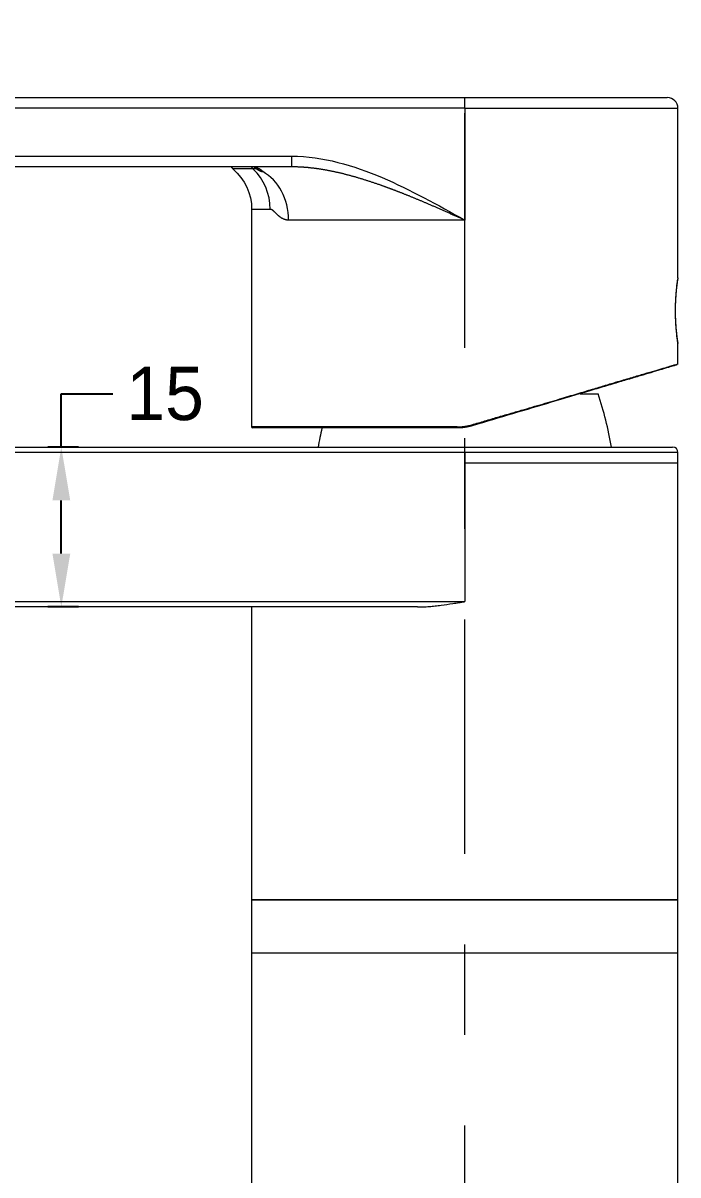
# Model space of a CAD drawing. Extents: x 14045 to 14886, y -16070 to -15475.
# Drawn here: x 14474.8 to 14536.2, y -15745.6 to -15637.5 of the extents above; entities that cross this region are included whole.
import ezdxf

# ---------------------------------------------------------------- set-up
doc = ezdxf.new("R2010")
doc.units = 0
doc.header["$MEASUREMENT"] = 0
doc.linetypes.add('CENTER', pattern=[47.5, 22, -8.5, 8.5, -8.5])
doc.linetypes.add('CENTER2', pattern=[28.575, 19.05, -3.175, 3.175, -3.175])
doc.layers.get('0').update_dxf_attribs({"color": 3, "linetype": 'CONTINUOUS'})
doc.layers.add('CENTER', color=1, linetype='CENTER2')
doc.layers.add('DIM_', color=6, linetype='CONTINUOUS', lineweight=9)
doc.styles.get("Standard").update_dxf_attribs({"font": ''})
doc.styles.get('Standard').set_extended_font_data('Gulim')
doc.dimstyles.new('사본(2) STANDARD', dxfattribs={"dimscale": 0, "dimtxt": 5, "dimasz": 5, "dimexe": 1.25, "dimexo": 0.625, "dimgap": 1.5, "dimtad": 3, "dimtih": 1, "dimtoh": 1, "dimdec": 1, "dimzin": 9, "dimdsep": 46, "dimtxsty": 'Standard', "dimcen": 2.5, "dimclrd": 3, "dimclre": 3, "dimclrt": 4, "dimadec": 0, "dimazin": 0, "dimtfac": 1, "dimtdec": 1, "dimtmove": 0, "dimatfit": 3, "dimfxl": 1.25, "dimtfill": 1, "dimtolj": 1, "dimtzin": 0, "dimarcsym": 0})

# ---------------------------------------------------------------- blocks, each defined once
blk = doc.blocks.new('*D17')
at = {"layer": 'DIM_', "color": 3, "lineweight": -2, "transparency": 16777216}
for p, q in [((14418.02, -15700.59), (14368.68, -15700.59)), ((14369.93, -15705.59), (14369.93, -15748.53)), ((14369.93, -15799.61), (14369.93, -15756.67)), ((14491.22, -15804.61), (14368.68, -15804.61))]:
    blk.add_line(p, q, dxfattribs=at)
at = {"layer": 'DIM_', "color": 3, "transparency": 16777216}
for points in [[(14369.1, -15705.59), (14370.77, -15705.59), (14369.93, -15700.59)], [(14369.1, -15799.61), (14370.77, -15799.61), (14369.93, -15804.61)]]:
    blk.add_solid(points, dxfattribs=at)
at = {"layer": 'DIM_', "color": 4, "transparency": 16777216, "insert": (14369.93, -15752.6), "char_height": 5, "attachment_point": 5, "bg_fill": 3, "box_fill_scale": 1.25, "bg_fill_color": 256, "bg_fill_true_color": 13158600, "bg_fill_transparency": 0}
blk.add_mtext('\\A1;104', dxfattribs=at)
blk = doc.blocks.new('*D19')
at = {"layer": 'DIM_', "color": 3, "lineweight": -2, "transparency": 16777216}
for p, q in [((14418.67, -15700.96), (14418.67, -15831.57)), ((14516.24, -15805.04), (14516.24, -15831.57)), ((14423.67, -15830.32), (14459.35, -15830.32)), ((14511.24, -15830.32), (14475.56, -15830.32))]:
    blk.add_line(p, q, dxfattribs=at)
at = {"layer": 'DIM_', "color": 3, "transparency": 16777216}
for points in [[(14423.67, -15829.49), (14423.67, -15831.15), (14418.67, -15830.32)], [(14511.24, -15829.49), (14511.24, -15831.15), (14516.24, -15830.32)]]:
    blk.add_solid(points, dxfattribs=at)
at = {"layer": 'DIM_', "color": 4, "transparency": 16777216, "insert": (14467.45, -15830.32), "char_height": 5, "attachment_point": 5, "bg_fill": 3, "box_fill_scale": 1.25, "bg_fill_color": 256, "bg_fill_true_color": 13158600, "bg_fill_transparency": 0}
blk.add_mtext('\\A1;97.6', dxfattribs=at)
blk = doc.blocks.new('*D20')
at = {"layer": 'DIM_', "color": 3, "lineweight": -2, "transparency": 16777216}
for p, q in [((14478.38, -15677.31), (14478.38, -15672.31)), ((14478.38, -15672.31), (14483.38, -15672.31)), ((14479.99, -15677.31), (14477.13, -15677.31)), ((14478.38, -15687.31), (14478.38, -15682.31)), ((14479.99, -15692.31), (14477.13, -15692.31))]:
    blk.add_line(p, q, dxfattribs=at)
at = {"layer": 'DIM_', "color": 3, "transparency": 16777216}
for points in [[(14477.55, -15682.31), (14479.22, -15682.31), (14478.38, -15677.31)], [(14477.55, -15687.31), (14479.22, -15687.31), (14478.38, -15692.31)]]:
    blk.add_solid(points, dxfattribs=at)
at = {"layer": 'DIM_', "color": 4, "transparency": 16777216, "insert": (14488.12, -15672.31), "char_height": 5, "attachment_point": 5, "bg_fill": 3, "box_fill_scale": 1.25, "bg_fill_color": 256, "bg_fill_true_color": 13158600, "bg_fill_transparency": 0}
blk.add_mtext('\\A1;15', dxfattribs=at)

msp = doc.modelspace()

# ---------------------------------------------------------------- linework, layer by layer
at = {"linetype": 'Continuous', "lineweight": 18, "extrusion": (0, 1, 0)}
for p, q in [((14435.87, -15644.51), (14516.24, -15644.51)), ((14516.24, -15644.51), (14535.24, -15644.51)), ((14536.24, -15661.43), (14536.24, -15645.51)), ((14499.99, -15650.01), (14499.99, -15651.01)), ((14499.99, -15651.01), (14435.87, -15651.01)), ((14496.24, -15655), (14496.24, -15675.41)), ((14536.24, -15669.49), (14536.24, -15667.6)), ((14527.06, -15672.31), (14528.74, -15672.31)), ((14515.51, -15675.51), (14496.34, -15675.51)), ((14469.74, -15677.31), (14516.24, -15677.31)), ((14516.24, -15677.31), (14535.74, -15677.31)), ((14536.24, -15678.81), (14536.24, -15677.81)), ((14536.24, -15678.81), (14516.24, -15678.81)), ((14536.24, -15678.81), (14516.24, -15678.81)), ((14516.24, -15678.81), (14516.24, -15691.81)), ((14536.24, -15719.81), (14536.24, -15678.81)), ((14511.8, -15692.31), (14469.74, -15692.31)), ((14496.24, -15692.31), (14496.24, -15719.81)), ((14536.24, -15719.81), (14496.24, -15719.81)), ((14496.24, -15719.81), (14496.24, -15724.81)), ((14496.24, -15719.81), (14536.24, -15719.81)), ((14536.24, -15724.81), (14536.24, -15719.81)), ((14516.24, -15724.81), (14496.24, -15724.81)), ((14496.24, -15724.81), (14496.24, -15796.81)), ((14536.24, -15724.81), (14496.24, -15724.81)), ((14536.24, -15724.81), (14516.24, -15724.81)), ((14536.24, -15796.81), (14536.24, -15724.81))]:
    msp.add_line(p, q, dxfattribs=at)
at = {"linetype": 'Continuous', "lineweight": 13, "extrusion": (0, 1, 0)}
for p, q in [((14516.24, -15645.51), (14435.87, -15645.51)), ((14516.24, -15645.51), (14516.24, -15644.51)), ((14516.24, -15645.51), (14536.24, -15645.51)), ((14516.24, -15645.51), (14516.24, -15656.01)), ((14435.87, -15650.01), (14499.99, -15650.01)), ((14496.39, -15651.21), (14494.5, -15651.21)), ((14497.98, -15655), (14496.24, -15655)), ((14516.24, -15656.01), (14499.7, -15656.01)), ((14515.51, -15675.41), (14496.24, -15675.41)), ((14516.24, -15677.81), (14469.74, -15677.81)), ((14516.24, -15677.81), (14516.24, -15677.31)), ((14536.24, -15677.81), (14516.24, -15677.81)), ((14516.24, -15677.81), (14516.24, -15678.81)), ((14469.74, -15691.81), (14516.24, -15691.81))]:
    msp.add_line(p, q, dxfattribs=at)
at = {"linetype": 'Continuous', "lineweight": 18}
for centre, radius, start, end in [((14535.24, -15645.51), 1, 0, 90), ((14495.81, -15649.69), 2, 221.2769, 229.2602), ((14495.38, -15683.44), 35.17, 10.0257, 18.4366), ((14496.34, -15675.41), 0.1, 180, 270), ((14537.1, -15683.44), 35.17, 166.9814, 169.9743), ((14535.74, -15677.81), 0.5, 0, 90)]:
    msp.add_arc(centre, radius, start, end, dxfattribs=at)
at = {"linetype": 'Continuous', "lineweight": 18, "extrusion": (0, 0, -1)}
msp.add_arc((-14491.24, -15655), 5, 130.7398, 180, dxfattribs=at)
at = {"linetype": 'Continuous', "lineweight": 13}
for centre, major_axis, ratio, start_param, end_param in [((14497.58, -15649.69), (0, -2), 0.913247, 5.432806, 5.572142), ((14493.41, -15655), (0, -5), 0.913247, 1.570796, 2.430549), ((14515.51, -15675.41), (0, 0.1), 0.036567, 1.570796, 3.141593)]:
    msp.add_ellipse(centre, major_axis=major_axis, ratio=ratio, start_param=start_param, end_param=end_param, dxfattribs=at)
at = {"linetype": 'Continuous', "lineweight": 18}
msp.add_ellipse((14495.57, -15656.01), major_axis=(0, -5), ratio=0.82697, start_param=1.570796, end_param=2.714571, dxfattribs=at)
at = {"linetype": 'Continuous', "lineweight": 13}
for points, knots in [([(14499.99, -15650.01), (14502.95, -15650.01), (14505.79, -15650.88), (14511.16, -15653.15), (14513.7, -15654.59), (14516.24, -15656.01)], [0, 0, 0, 0, 0.5, 0.5, 1, 1, 1, 1]), ([(14496.45, -15651.02), (14496.45, -15651.02), (14496.46, -15651.02), (14496.47, -15651.03), (14496.49, -15651.03), (14496.5, -15651.03), (14496.52, -15651.03), (14496.54, -15651.04), (14496.55, -15651.04), (14496.57, -15651.04), (14496.59, -15651.04), (14496.6, -15651.05), (14496.62, -15651.05), (14496.63, -15651.05), (14496.65, -15651.06), (14496.66, -15651.06), (14496.68, -15651.07), (14496.69, -15651.07), (14496.71, -15651.08), (14496.72, -15651.08), (14496.74, -15651.08), (14496.75, -15651.09), (14496.77, -15651.09), (14496.78, -15651.1), (14496.8, -15651.11), (14496.81, -15651.11), (14496.82, -15651.12), (14496.84, -15651.12), (14496.85, -15651.13), (14496.86, -15651.13), (14496.88, -15651.14), (14496.89, -15651.15), (14496.9, -15651.15), (14496.92, -15651.16), (14496.93, -15651.17), (14496.94, -15651.17), (14496.96, -15651.18), (14496.97, -15651.19), (14496.98, -15651.2), (14496.99, -15651.2), (14497.01, -15651.21), (14497.02, -15651.22), (14497.03, -15651.23), (14497.04, -15651.24), (14497.05, -15651.24), (14497.06, -15651.25), (14497.08, -15651.26), (14497.09, -15651.27), (14497.1, -15651.28), (14497.11, -15651.29), (14497.12, -15651.3), (14497.13, -15651.31), (14497.14, -15651.32), (14497.15, -15651.33), (14497.16, -15651.34), (14497.17, -15651.35), (14497.18, -15651.36), (14497.19, -15651.37), (14497.2, -15651.38), (14497.21, -15651.39), (14497.22, -15651.4), (14497.23, -15651.41), (14497.24, -15651.42), (14497.25, -15651.43), (14497.26, -15651.44), (14497.27, -15651.45), (14497.28, -15651.46), (14497.28, -15651.46)], [0, 0, 0, 0, 0.004748, 0.01957, 0.034409, 0.049266, 0.064139, 0.079031, 0.093942, 0.108871, 0.123819, 0.138786, 0.153773, 0.16878, 0.183807, 0.198855, 0.213925, 0.229015, 0.244127, 0.259261, 0.274417, 0.289595, 0.304796, 0.320021, 0.335268, 0.35054, 0.365835, 0.381154, 0.396498, 0.411867, 0.42726, 0.442679, 0.458123, 0.473593, 0.489089, 0.504611, 0.52016, 0.535735, 0.551337, 0.566967, 0.582624, 0.598308, 0.61402, 0.629761, 0.645529, 0.661327, 0.677153, 0.693007, 0.708891, 0.724804, 0.740747, 0.75672, 0.772722, 0.788755, 0.804817, 0.820911, 0.837035, 0.85319, 0.869375, 0.885592, 0.901841, 0.918121, 0.934433, 0.950776, 0.967152, 0.98356, 1, 1, 1, 1]), ([(14496.61, -15651.11), (14496.61, -15651.11), (14496.61, -15651.12), (14496.62, -15651.12), (14496.63, -15651.13), (14496.65, -15651.14), (14496.66, -15651.15), (14496.67, -15651.16), (14496.68, -15651.17), (14496.69, -15651.18), (14496.71, -15651.19), (14496.72, -15651.2), (14496.73, -15651.21), (14496.74, -15651.22), (14496.75, -15651.22), (14496.77, -15651.23), (14496.78, -15651.24), (14496.79, -15651.25), (14496.8, -15651.25), (14496.81, -15651.26), (14496.82, -15651.27), (14496.83, -15651.28), (14496.85, -15651.28), (14496.86, -15651.29), (14496.87, -15651.29), (14496.88, -15651.3), (14496.89, -15651.31), (14496.9, -15651.31), (14496.91, -15651.32), (14496.92, -15651.32), (14496.93, -15651.33), (14496.94, -15651.34), (14496.96, -15651.34), (14496.97, -15651.35), (14496.98, -15651.35), (14496.99, -15651.36), (14497, -15651.36), (14497.01, -15651.37), (14497.02, -15651.37), (14497.03, -15651.37), (14497.04, -15651.38), (14497.05, -15651.38), (14497.06, -15651.39), (14497.07, -15651.39), (14497.08, -15651.39), (14497.08, -15651.4), (14497.09, -15651.4), (14497.1, -15651.41), (14497.11, -15651.41), (14497.12, -15651.41), (14497.13, -15651.42), (14497.14, -15651.42), (14497.15, -15651.42), (14497.16, -15651.43), (14497.16, -15651.43), (14497.17, -15651.43), (14497.18, -15651.43), (14497.19, -15651.44), (14497.2, -15651.44), (14497.21, -15651.44), (14497.21, -15651.44), (14497.22, -15651.45), (14497.23, -15651.45), (14497.24, -15651.45), (14497.24, -15651.45), (14497.25, -15651.46), (14497.26, -15651.46), (14497.26, -15651.46), (14497.27, -15651.46), (14497.28, -15651.46), (14497.28, -15651.46)], [0, 0, 0, 0, 0.00139, 0.022268, 0.04296, 0.063466, 0.083787, 0.103922, 0.123872, 0.143635, 0.163212, 0.182604, 0.20181, 0.22083, 0.239664, 0.258312, 0.276776, 0.295054, 0.313147, 0.331055, 0.348779, 0.366318, 0.383674, 0.400845, 0.417834, 0.434639, 0.451262, 0.467702, 0.483961, 0.500037, 0.515933, 0.531648, 0.547183, 0.562538, 0.577714, 0.592711, 0.60753, 0.62217, 0.636634, 0.65092, 0.665031, 0.678965, 0.692724, 0.706308, 0.719719, 0.732955, 0.746019, 0.758909, 0.771628, 0.784176, 0.796552, 0.808759, 0.820795, 0.832663, 0.844362, 0.855892, 0.867256, 0.878452, 0.889483, 0.900347, 0.911046, 0.921581, 0.931952, 0.942159, 0.952203, 0.962085, 0.971805, 0.981364, 0.990762, 1, 1, 1, 1]), ([(14499.7, -15656.01), (14499.7, -15656.01), (14499.69, -15656.01), (14499.67, -15656.01), (14499.66, -15656.01), (14499.64, -15656.01), (14499.62, -15656.01), (14499.61, -15656.01), (14499.59, -15656.01), (14499.58, -15656.01), (14499.56, -15656), (14499.54, -15656), (14499.53, -15656), (14499.51, -15655.99), (14499.49, -15655.99), (14499.48, -15655.99), (14499.46, -15655.98), (14499.43, -15655.98), (14499.38, -15655.96), (14499.31, -15655.94), (14499.25, -15655.92), (14499.2, -15655.9), (14499.15, -15655.87), (14499.11, -15655.85), (14499.06, -15655.83), (14499.02, -15655.8), (14498.98, -15655.77), (14498.93, -15655.74), (14498.89, -15655.7), (14498.84, -15655.67), (14498.8, -15655.63), (14498.76, -15655.6), (14498.73, -15655.58), (14498.71, -15655.55), (14498.68, -15655.53), (14498.65, -15655.5), (14498.62, -15655.47), (14498.59, -15655.44), (14498.55, -15655.4), (14498.52, -15655.36), (14498.48, -15655.33), (14498.45, -15655.3), (14498.42, -15655.27), (14498.4, -15655.25), (14498.38, -15655.23), (14498.35, -15655.2), (14498.32, -15655.17), (14498.28, -15655.14), (14498.25, -15655.11), (14498.22, -15655.09), (14498.18, -15655.07), (14498.16, -15655.05), (14498.14, -15655.04), (14498.12, -15655.03), (14498.1, -15655.03), (14498.09, -15655.02), (14498.07, -15655.01), (14498.05, -15655.01), (14498.04, -15655), (14498.02, -15655), (14498.01, -15655), (14497.99, -15655), (14497.98, -15655), (14497.98, -15655)], [0, 0, 0, 0, 0.00714, 0.01438, 0.021719, 0.02916, 0.036701, 0.044345, 0.052091, 0.05994, 0.067892, 0.075949, 0.08411, 0.092376, 0.100748, 0.109225, 0.117809, 0.126499, 0.159359, 0.191239, 0.222162, 0.252153, 0.275272, 0.298791, 0.322716, 0.347054, 0.371814, 0.397, 0.42262, 0.448679, 0.475183, 0.502137, 0.514406, 0.528557, 0.544592, 0.56251, 0.582313, 0.604, 0.627573, 0.650303, 0.671431, 0.690956, 0.708879, 0.725201, 0.739923, 0.753047, 0.777175, 0.800398, 0.82273, 0.844185, 0.86478, 0.884532, 0.895486, 0.906335, 0.917083, 0.927735, 0.938296, 0.948769, 0.95916, 0.969474, 0.979715, 0.989889, 1, 1, 1, 1]), ([(14516.91, -15675.21), (14516.92, -15675.23), (14516.93, -15675.29), (14516.94, -15675.31), (14516.94, -15675.31)], [0, 0, 0, 0, 0.499679, 1, 1, 1, 1])]:
    msp.add_open_spline(points, degree=3, knots=knots, dxfattribs=at)
at = {"linetype": 'Continuous', "lineweight": 18}
for points, knots in [([(14496.8, -15651.22), (14496.79, -15651.22), (14496.79, -15651.22), (14496.78, -15651.22), (14496.76, -15651.22), (14496.75, -15651.21), (14496.73, -15651.21), (14496.72, -15651.21), (14496.7, -15651.21), (14496.68, -15651.21), (14496.66, -15651.21), (14496.64, -15651.21), (14496.62, -15651.21), (14496.6, -15651.21), (14496.58, -15651.21), (14496.55, -15651.21), (14496.53, -15651.21), (14496.5, -15651.21), (14496.47, -15651.21), (14496.45, -15651.21), (14496.42, -15651.21), (14496.4, -15651.21), (14496.39, -15651.21)], [0, 0, 0, 0, 0.017912, 0.067211, 0.116864, 0.166852, 0.217159, 0.267767, 0.318659, 0.36982, 0.421236, 0.472891, 0.524772, 0.576867, 0.629163, 0.681649, 0.734315, 0.787149, 0.840143, 0.893289, 0.946577, 1, 1, 1, 1]), ([(14497.28, -15651.46), (14497.28, -15651.46), (14497.27, -15651.46), (14497.26, -15651.46), (14497.25, -15651.46), (14497.24, -15651.46), (14497.23, -15651.45), (14497.22, -15651.45), (14497.2, -15651.45), (14497.19, -15651.44), (14497.18, -15651.44), (14497.16, -15651.43), (14497.15, -15651.43), (14497.13, -15651.42), (14497.12, -15651.41), (14497.1, -15651.4), (14497.09, -15651.4), (14497.07, -15651.39), (14497.07, -15651.39), (14497.07, -15651.39)], [0, 0, 0, 0, 0.038789, 0.079483, 0.122567, 0.168448, 0.217464, 0.269886, 0.325924, 0.385727, 0.449387, 0.516939, 0.588367, 0.663609, 0.742556, 0.825061, 0.910941, 0.999982, 1, 1, 1, 1]), ([(14516.24, -15656.01), (14516.19, -15655.99), (14516.08, -15655.94), (14515.93, -15655.87), (14515.77, -15655.8), (14515.62, -15655.74), (14515.46, -15655.67), (14515.31, -15655.6), (14515.16, -15655.53), (14515.01, -15655.47), (14514.86, -15655.4), (14514.72, -15655.33), (14514.57, -15655.27), (14514.43, -15655.21), (14514.28, -15655.14), (14514.14, -15655.08), (14514, -15655.02), (14513.86, -15654.95), (14513.72, -15654.89), (14513.58, -15654.83), (14513.45, -15654.77), (14513.31, -15654.71), (14513.18, -15654.66), (14513.04, -15654.6), (14512.91, -15654.54), (14512.78, -15654.49), (14512.65, -15654.43), (14512.52, -15654.37), (14512.39, -15654.32), (14512.27, -15654.27), (14512.14, -15654.21), (14512.02, -15654.16), (14511.9, -15654.11), (14511.77, -15654.06), (14511.65, -15654.01), (14511.53, -15653.96), (14511.42, -15653.91), (14511.3, -15653.86), (14511.18, -15653.82), (14511.07, -15653.77), (14510.95, -15653.72), (14510.84, -15653.68), (14510.73, -15653.63), (14510.62, -15653.59), (14510.51, -15653.55), (14510.4, -15653.5), (14510.3, -15653.46), (14510.19, -15653.42), (14510.08, -15653.38), (14509.98, -15653.34), (14509.88, -15653.3), (14509.78, -15653.26), (14509.68, -15653.22), (14509.58, -15653.19), (14509.48, -15653.15), (14509.39, -15653.11), (14509.29, -15653.08), (14509.2, -15653.04), (14509.1, -15653.01), (14509.01, -15652.98), (14508.92, -15652.94), (14508.83, -15652.91), (14508.75, -15652.88), (14508.66, -15652.85), (14508.57, -15652.82), (14508.49, -15652.79), (14508.41, -15652.76), (14508.31, -15652.72), (14508.19, -15652.68), (14508.05, -15652.63), (14507.91, -15652.58), (14507.77, -15652.54), (14507.63, -15652.49), (14507.49, -15652.44), (14507.36, -15652.4), (14507.22, -15652.35), (14507.08, -15652.31), (14506.95, -15652.27), (14506.81, -15652.22), (14506.68, -15652.18), (14506.54, -15652.14), (14506.41, -15652.1), (14506.27, -15652.06), (14506.14, -15652.02), (14506.01, -15651.98), (14505.87, -15651.94), (14505.74, -15651.9), (14505.61, -15651.87), (14505.48, -15651.83), (14505.34, -15651.8), (14505.21, -15651.76), (14505.08, -15651.73), (14504.95, -15651.7), (14504.82, -15651.66), (14504.69, -15651.63), (14504.56, -15651.6), (14504.43, -15651.57), (14504.3, -15651.54), (14504.18, -15651.51), (14504.05, -15651.48), (14503.92, -15651.46), (14503.79, -15651.43), (14503.67, -15651.41), (14503.54, -15651.38), (14503.42, -15651.36), (14503.29, -15651.33), (14503.17, -15651.31), (14503.04, -15651.29), (14502.92, -15651.27), (14502.8, -15651.25), (14502.67, -15651.23), (14502.55, -15651.21), (14502.43, -15651.19), (14502.31, -15651.18), (14502.19, -15651.16), (14502.07, -15651.15), (14501.95, -15651.13), (14501.83, -15651.12), (14501.71, -15651.11), (14501.59, -15651.09), (14501.47, -15651.08), (14501.35, -15651.07), (14501.24, -15651.06), (14501.12, -15651.05), (14501.01, -15651.05), (14500.89, -15651.04), (14500.78, -15651.03), (14500.66, -15651.03), (14500.55, -15651.02), (14500.44, -15651.02), (14500.32, -15651.02), (14500.21, -15651.02), (14500.1, -15651.01), (14500.03, -15651.01), (14499.99, -15651.01)], [0, 0, 0, 0, 0.010093, 0.020105, 0.030036, 0.039888, 0.049659, 0.059352, 0.068965, 0.0785, 0.087956, 0.097334, 0.106634, 0.115856, 0.125001, 0.134068, 0.143059, 0.151972, 0.160809, 0.169569, 0.178253, 0.18686, 0.195392, 0.203847, 0.212225, 0.220528, 0.228755, 0.236906, 0.244981, 0.252981, 0.260904, 0.268752, 0.276523, 0.284219, 0.291839, 0.299383, 0.306851, 0.314242, 0.321558, 0.328797, 0.335961, 0.343047, 0.350058, 0.356991, 0.363848, 0.370629, 0.377332, 0.383958, 0.390507, 0.396979, 0.403373, 0.40969, 0.415929, 0.42209, 0.428173, 0.434178, 0.440105, 0.445953, 0.451722, 0.457412, 0.463023, 0.468555, 0.474008, 0.479381, 0.484674, 0.489888, 0.495021, 0.500074, 0.508705, 0.517305, 0.525873, 0.53441, 0.542915, 0.551389, 0.559832, 0.568243, 0.576623, 0.584971, 0.593288, 0.601573, 0.609827, 0.618049, 0.62624, 0.6344, 0.642527, 0.650623, 0.658688, 0.66672, 0.674721, 0.68269, 0.690627, 0.698532, 0.706404, 0.714245, 0.722053, 0.729828, 0.737572, 0.745282, 0.75296, 0.760605, 0.768217, 0.775795, 0.783341, 0.790853, 0.798332, 0.805777, 0.813189, 0.820567, 0.82791, 0.83522, 0.842495, 0.849736, 0.856942, 0.864113, 0.871249, 0.878351, 0.885417, 0.892448, 0.899443, 0.906403, 0.913327, 0.920214, 0.927066, 0.933881, 0.94066, 0.947402, 0.954107, 0.960775, 0.967407, 0.974001, 0.980557, 0.987076, 0.993557, 1, 1, 1, 1]), ([(14536.24, -15661.43), (14536.24, -15661.43), (14536.24, -15661.43), (14536.23, -15661.43), (14536.23, -15661.44), (14536.23, -15661.44), (14536.23, -15661.44), (14536.23, -15661.45), (14536.23, -15661.45), (14536.23, -15661.46), (14536.23, -15661.46), (14536.23, -15661.46), (14536.23, -15661.47), (14536.23, -15661.47), (14536.23, -15661.48), (14536.22, -15661.49), (14536.22, -15661.49), (14536.22, -15661.5), (14536.22, -15661.5), (14536.22, -15661.51), (14536.22, -15661.52), (14536.22, -15661.53), (14536.22, -15661.53), (14536.21, -15661.54), (14536.21, -15661.55), (14536.21, -15661.56), (14536.21, -15661.56), (14536.21, -15661.57), (14536.21, -15661.58), (14536.21, -15661.59), (14536.2, -15661.6), (14536.2, -15661.61), (14536.2, -15661.62), (14536.2, -15661.63), (14536.2, -15661.64), (14536.2, -15661.65), (14536.19, -15661.66), (14536.19, -15661.67), (14536.19, -15661.68), (14536.19, -15661.69), (14536.19, -15661.7), (14536.19, -15661.71), (14536.18, -15661.73), (14536.18, -15661.74), (14536.18, -15661.75), (14536.18, -15661.76), (14536.18, -15661.78), (14536.18, -15661.79), (14536.17, -15661.8), (14536.17, -15661.81), (14536.17, -15661.83), (14536.17, -15661.84), (14536.17, -15661.85), (14536.16, -15661.87), (14536.16, -15661.88), (14536.16, -15661.9), (14536.16, -15661.91), (14536.16, -15661.93), (14536.15, -15661.94), (14536.15, -15661.96), (14536.15, -15661.97), (14536.15, -15661.99), (14536.14, -15662), (14536.14, -15662.02), (14536.14, -15662.04), (14536.14, -15662.05), (14536.14, -15662.07), (14536.13, -15662.08), (14536.13, -15662.1), (14536.13, -15662.12), (14536.13, -15662.14), (14536.13, -15662.15), (14536.12, -15662.17), (14536.12, -15662.19), (14536.12, -15662.21), (14536.12, -15662.22), (14536.11, -15662.24), (14536.11, -15662.26), (14536.11, -15662.28), (14536.11, -15662.3), (14536.1, -15662.32), (14536.1, -15662.34), (14536.1, -15662.36), (14536.1, -15662.38), (14536.1, -15662.4), (14536.09, -15662.42), (14536.09, -15662.44), (14536.08, -15662.5), (14536.07, -15662.62), (14536.06, -15662.78), (14536.04, -15662.95), (14536.03, -15663.13), (14536.02, -15663.31), (14536.01, -15663.48), (14536, -15663.66), (14535.99, -15663.84), (14535.98, -15664.01), (14535.98, -15664.18), (14535.98, -15664.35), (14535.98, -15664.47), (14535.98, -15664.57), (14535.98, -15664.64), (14535.98, -15664.74), (14535.98, -15664.87), (14535.98, -15665.03), (14535.99, -15665.21), (14536, -15665.4), (14536.01, -15665.57), (14536.02, -15665.75), (14536.03, -15665.94), (14536.05, -15666.16), (14536.07, -15666.37), (14536.09, -15666.58), (14536.11, -15666.76), (14536.13, -15666.91), (14536.15, -15667.04), (14536.16, -15667.15), (14536.17, -15667.23), (14536.18, -15667.28), (14536.19, -15667.32), (14536.19, -15667.35), (14536.2, -15667.39), (14536.2, -15667.42), (14536.21, -15667.44), (14536.21, -15667.47), (14536.21, -15667.49), (14536.22, -15667.51), (14536.22, -15667.53), (14536.22, -15667.54), (14536.23, -15667.56), (14536.23, -15667.57), (14536.23, -15667.58), (14536.23, -15667.59), (14536.23, -15667.6), (14536.24, -15667.6), (14536.24, -15667.6)], [0, 0, 0, 0, 0.00267, 0.005665, 0.008659, 0.011652, 0.014643, 0.017633, 0.020622, 0.02361, 0.026597, 0.029584, 0.032569, 0.035554, 0.038538, 0.041521, 0.044504, 0.047486, 0.050468, 0.053449, 0.056429, 0.059409, 0.062389, 0.065368, 0.068347, 0.071325, 0.074303, 0.077281, 0.080258, 0.083234, 0.086211, 0.089186, 0.092162, 0.095137, 0.098112, 0.101086, 0.10406, 0.107034, 0.110007, 0.11298, 0.115952, 0.118925, 0.121897, 0.124868, 0.12784, 0.130811, 0.133781, 0.136752, 0.139722, 0.142692, 0.145661, 0.148631, 0.1516, 0.154569, 0.157537, 0.160505, 0.163473, 0.166441, 0.169409, 0.172376, 0.175343, 0.178311, 0.181277, 0.184244, 0.187211, 0.190177, 0.193144, 0.19611, 0.199076, 0.202043, 0.205009, 0.207975, 0.210942, 0.213908, 0.216874, 0.219841, 0.222807, 0.225774, 0.22874, 0.231707, 0.234674, 0.237641, 0.240609, 0.243576, 0.246544, 0.249512, 0.252481, 0.25545, 0.278358, 0.300825, 0.322849, 0.344422, 0.365538, 0.386187, 0.406364, 0.426066, 0.445291, 0.464042, 0.482325, 0.500139, 0.504792, 0.512615, 0.523607, 0.537767, 0.555097, 0.575604, 0.599302, 0.616417, 0.636716, 0.66021, 0.686912, 0.716844, 0.746085, 0.773479, 0.798936, 0.822415, 0.843947, 0.863557, 0.873087, 0.882427, 0.891578, 0.90054, 0.909314, 0.9179, 0.926298, 0.934509, 0.942532, 0.950369, 0.958019, 0.965483, 0.972761, 0.979853, 0.986761, 0.993485, 1, 1, 1, 1]), ([(14536.24, -15667.6), (14536.24, -15667.6), (14536.24, -15667.59), (14536.23, -15667.54), (14536.21, -15667.4), (14536.18, -15667.16), (14536.15, -15666.92), (14536.13, -15666.71), (14536.11, -15666.48), (14536.08, -15666.16), (14536.05, -15665.71), (14536.03, -15665.32), (14536.02, -15664.92), (14536.02, -15664.72), (14536.02, -15664.31), (14536.02, -15664.11), (14536.03, -15663.71), (14536.05, -15663.32), (14536.08, -15662.87), (14536.11, -15662.55), (14536.13, -15662.32), (14536.15, -15662.12), (14536.18, -15661.88), (14536.21, -15661.67), (14536.22, -15661.56), (14536.23, -15661.53)], [0, 0, 0, 0, 0.000654, 0.036, 0.106691, 0.177382, 0.212728, 0.248074, 0.283419, 0.318765, 0.389456, 0.460148, 0.460148, 0.530839, 0.530839, 0.60153, 0.60153, 0.672222, 0.742913, 0.778259, 0.813605, 0.84895, 0.884296, 0.954987, 1, 1, 1, 1]), ([(14536.24, -15661.43), (14536.24, -15661.43), (14536.24, -15661.43), (14536.24, -15661.42), (14536.24, -15661.41), (14536.24, -15661.41)], [0, 0, 0, 0, 0.0449, 0.0449, 1, 1, 1, 1]), ([(14516.91, -15675.21), (14517.33, -15675.09), (14518.14, -15674.85), (14519.32, -15674.5), (14520.45, -15674.17), (14521.18, -15673.96), (14522.24, -15673.65), (14522.91, -15673.45), (14524.19, -15673.08), (14524.8, -15672.9), (14525.94, -15672.56), (14526.47, -15672.4), (14527.47, -15672.1), (14527.94, -15671.96), (14528.81, -15671.7), (14529.21, -15671.58), (14529.77, -15671.41), (14529.95, -15671.35), (14530.21, -15671.28), (14530.34, -15671.24), (14530.48, -15671.2), (14530.55, -15671.18), (14530.58, -15671.17), (14530.6, -15671.16), (14530.61, -15671.16), (14530.61, -15671.16), (14530.62, -15671.16), (14530.62, -15671.16), (14530.62, -15671.16), (14530.62, -15671.16), (14530.62, -15671.16), (14530.62, -15671.16), (14531.09, -15671.02), (14531.53, -15670.89), (14532.35, -15670.64), (14532.74, -15670.53), (14533.44, -15670.32), (14533.77, -15670.23), (14534.36, -15670.05), (14534.62, -15669.98), (14535.09, -15669.84), (14535.29, -15669.78), (14535.64, -15669.67), (14535.79, -15669.63), (14536.01, -15669.56), (14536.1, -15669.53), (14536.18, -15669.51), (14536.2, -15669.51), (14536.21, -15669.5)], [0, 0, 0, 0, 0.032484, 0.064969, 0.097453, 0.129938, 0.129938, 0.194906, 0.194906, 0.259875, 0.259875, 0.324844, 0.324844, 0.389813, 0.389813, 0.454782, 0.454782, 0.487266, 0.487266, 0.503508, 0.511629, 0.51569, 0.51772, 0.518735, 0.519243, 0.519497, 0.519624, 0.519687, 0.519719, 0.519735, 0.519735, 0.51975, 0.51975, 0.584719, 0.584719, 0.649688, 0.649688, 0.714657, 0.714657, 0.779626, 0.779626, 0.844594, 0.844594, 0.909563, 0.909563, 0.974532, 0.974532, 1, 1, 1, 1]), ([(14536.17, -15669.59), (14536.17, -15669.59), (14536.11, -15669.61), (14535.83, -15669.69), (14535.38, -15669.82), (14534.75, -15670.01), (14533.94, -15670.25), (14532.98, -15670.54), (14531.86, -15670.87), (14530.6, -15671.24), (14529.2, -15671.66), (14527.69, -15672.11), (14526.07, -15672.59), (14523.79, -15673.27), (14520.75, -15674.17), (14518.21, -15674.93), (14516.94, -15675.31)], [0, 0, 0, 0, 0.0625, 0.125, 0.1875, 0.25, 0.3125, 0.375, 0.4375, 0.5, 0.5625, 0.625, 0.6875, 0.75, 0.875, 1, 1, 1, 1]), ([(14516.94, -15675.31), (14516.93, -15675.31), (14516.91, -15675.32), (14516.88, -15675.32), (14516.85, -15675.33), (14516.81, -15675.34), (14516.78, -15675.35), (14516.75, -15675.36), (14516.72, -15675.37), (14516.69, -15675.37), (14516.66, -15675.38), (14516.63, -15675.39), (14516.6, -15675.39), (14516.57, -15675.4), (14516.54, -15675.41), (14516.5, -15675.41), (14516.47, -15675.42), (14516.44, -15675.43), (14516.41, -15675.43), (14516.38, -15675.44), (14516.35, -15675.44), (14516.32, -15675.45), (14516.29, -15675.45), (14516.26, -15675.46), (14516.23, -15675.46), (14516.19, -15675.47), (14516.16, -15675.47), (14516.13, -15675.48), (14516.1, -15675.48), (14516.07, -15675.48), (14516.04, -15675.49), (14516.01, -15675.49), (14515.98, -15675.49), (14515.95, -15675.49), (14515.91, -15675.5), (14515.88, -15675.5), (14515.85, -15675.5), (14515.82, -15675.5), (14515.79, -15675.51), (14515.76, -15675.51), (14515.73, -15675.51), (14515.7, -15675.51), (14515.67, -15675.51), (14515.64, -15675.51), (14515.6, -15675.51), (14515.57, -15675.51), (14515.54, -15675.51), (14515.52, -15675.51), (14515.51, -15675.51)], [0, 0, 0, 0, 0.022191, 0.04436, 0.06651, 0.088638, 0.110746, 0.132833, 0.1549, 0.176947, 0.198973, 0.220978, 0.242964, 0.264929, 0.286873, 0.308798, 0.330702, 0.352587, 0.374451, 0.396295, 0.41812, 0.439924, 0.461708, 0.483473, 0.505218, 0.526943, 0.548649, 0.570334, 0.592001, 0.613647, 0.635274, 0.656882, 0.678471, 0.70004, 0.721589, 0.74312, 0.764631, 0.786123, 0.807596, 0.82905, 0.850485, 0.8719, 0.893297, 0.914675, 0.936035, 0.957375, 0.978697, 1, 1, 1, 1]), ([(14511.8, -15692.31), (14511.89, -15692.31), (14511.98, -15692.31), (14512.17, -15692.31), (14512.26, -15692.3), (14512.54, -15692.29), (14512.72, -15692.28), (14513.09, -15692.25), (14513.27, -15692.23), (14513.64, -15692.19), (14513.83, -15692.17), (14514.38, -15692.1), (14514.75, -15692.04), (14515.31, -15691.96), (14515.5, -15691.93), (14515.77, -15691.89), (14515.91, -15691.87), (14516.05, -15691.84), (14516.15, -15691.83), (14516.19, -15691.82), (14516.24, -15691.81)], [0, 0, 0, 0, 0.0625, 0.0625, 0.125, 0.125, 0.25, 0.25, 0.375, 0.375, 0.5, 0.5, 0.75, 0.75, 0.875, 0.875, 0.9375, 0.96875, 0.96875, 1, 1, 1, 1])]:
    msp.add_open_spline(points, degree=3, knots=knots, dxfattribs=at)
for points, degree in [([(14496.54, -15651.07), (14496.58, -15651.09), (14496.62, -15651.13)], 2), ([(14496.66, -15651.15), (14496.84, -15651.3), (14497.06, -15651.38)], 2), ([(14536.22, -15669.55), (14536.24, -15669.52), (14536.24, -15669.49)], 2), ([(14536.24, -15669.49), (14536.24, -15669.49), (14536.24, -15669.49), (14536.23, -15669.49)], 3), ([(14515.51, -15675.41), (14515.59, -15675.41), (14515.75, -15675.41), (14516, -15675.39), (14516.16, -15675.37), (14516.24, -15675.36)], 3), ([(14516.24, -15675.36), (14516.32, -15675.35), (14516.47, -15675.32), (14516.69, -15675.27), (14516.84, -15675.23), (14516.91, -15675.21)], 3)]:
    msp.add_open_spline(points, degree=degree, dxfattribs=at)
at = {"linetype": 'Continuous', "lineweight": 13}
msp.add_open_spline([(14536.24, -15667.61), (14536.24, -15667.61), (14536.24, -15667.61), (14536.24, -15667.6)], degree=3, dxfattribs=at)
at = {"layer": 'CENTER', "color": 1, "linetype": 'CENTER', "lineweight": 13}
msp.add_line((14516.24, -15905.48), (14516.24, -15637.51), dxfattribs=at)

# ---------------------------------------------------------------- dimensions: what is measured, and where the dimension line sits
at = {"layer": 'DIM_'}
dim = msp.add_linear_dim(base=(14369.93, -15804.61), p1=(14418.65, -15700.59), p2=(14491.84, -15804.61), angle=90, dimstyle='사본(2) STANDARD', override={"dimscale": 1, "dimtad": 0}, dxfattribs=at)
dim.commit()
dim.dimension.update_dxf_attribs({"geometry": '*D17', "text_midpoint": (14369.93, -15752.6)})

# ---------------------------------------------------------------- next in the draw order: dimensions: what is measured, and where the dimension line sits
dim = msp.add_linear_dim(base=(14478.38, -15677.31), p1=(14480.61, -15692.31), p2=(14480.61, -15677.31), angle=90, dimstyle='사본(2) STANDARD', override={"dimscale": 1, "dimtad": 0}, dxfattribs=at)
dim.commit()
dim.dimension.update_dxf_attribs({"geometry": '*D20', "text_midpoint": (14488.12, -15672.31)})
dim = msp.add_linear_dim(base=(14516.24, -15830.32), p1=(14418.67, -15700.34), p2=(14516.24, -15804.41), dimstyle='사본(2) STANDARD', override={"dimscale": 1, "dimtad": 0}, dxfattribs=at)
dim.commit()
dim.dimension.update_dxf_attribs({"geometry": '*D19', "text_midpoint": (14467.45, -15830.32)})

doc.saveas('drawing.dxf')
